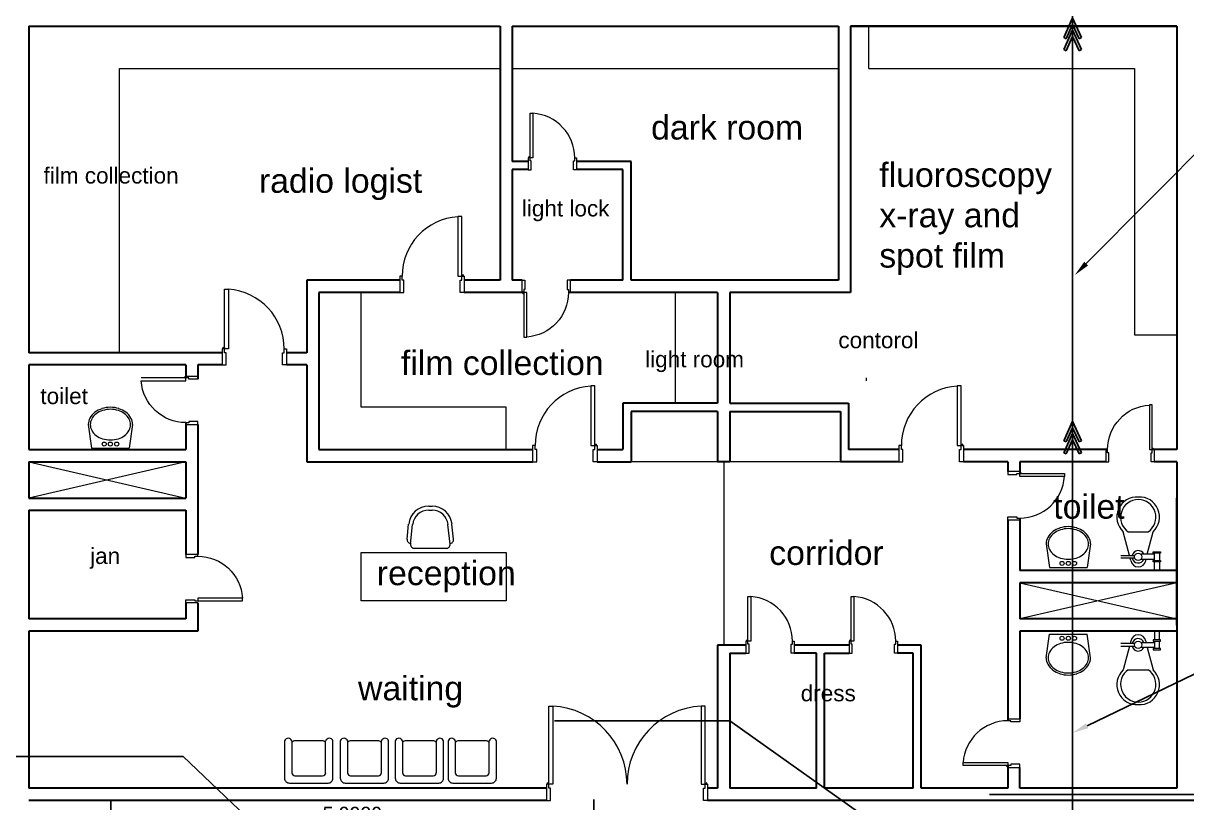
# Model space of a CAD drawing. Extents: x -3767 to 3861, y 250 to 646.
# Drawn here: x 65.41 to 79.85, y 358.1 to 367.76 of the extents above; entities that cross this region are included whole.
import ezdxf
from ezdxf import colors
from ezdxf.entities.mleader import LeaderData, LeaderLine
from ezdxf.math import Vec2, Vec3

# ---------------------------------------------------------------- set-up
doc = ezdxf.new("R2010")
doc.units = 0
doc.header["$LTSCALE"] = 0.15
doc.layers.get('0').update_dxf_attribs({"color": 252})
doc.layers.get('Defpoints').update_dxf_attribs({"color": 252})
for name, color, linetype, lineweight in [('0 criticalllllll', 4, 'Continuous', 13), ('anal', 252, 'Continuous', 20), ('DOOR', 252, 'Continuous', 20), ('FIXT', 252, 'Continuous', 9), ('FUR', 252, 'Continuous', 9), ('wall', 252, 'Continuous', 30), ('WC', 252, 'Continuous', 9)]:
    doc.layers.add(name, color=color, linetype=linetype, lineweight=lineweight)
for name, color, linetype in [('0 sockets', 252, 'Continuous'), ('0 sound', 252, 'Continuous'), ('d1', 252, 'Continuous'), ('FIRE_LOOP', 7, 'Continuous')]:
    doc.layers.add(name, color=color, linetype=linetype)
doc.dimstyles.get("Standard").update_dxf_attribs({"dimtxt": 0.18, "dimasz": 0.18, "dimexe": 0.18, "dimexo": 0.0625, "dimgap": 0.09, "dimtad": 0, "dimtih": 1, "dimtoh": 1, "dimdec": 4, "dimzin": 0, "dimdsep": 46, "dimtxsty": 'Standard', "dimcen": 0.09, "dimadec": 0, "dimazin": 0, "dimtfac": 1, "dimtdec": 4, "dimtofl": 0, "dimtmove": 0, "dimatfit": 3, "dimfxl": 1, "dimtolj": 1, "dimtzin": 0, "dimarcsym": 0})

# ---------------------------------------------------------------- blocks, each defined once
blk = doc.blocks.new('ARCH')
at = {"layer": 'anal'}
for p, q in [((75.9, 367.2), (75.9, 367.725)), ((66.6, 363.675), (66.6, 367.2)), ((66.6, 367.2), (71.325, 367.2)), ((71.475, 367.2), (75.525, 367.2)), ((75.9, 367.2), (79.2, 367.2)), ((79.2, 367.2), (79.2, 363.9)), ((73.5, 363.05), (73.5, 364.425)), ((79.2, 363.9), (79.725, 363.9)), ((65.475, 362.325), (67.425, 361.875)), ((67.425, 362.325), (65.475, 361.875)), ((74.1, 362.325), (74.1, 360.05)), ((69.6, 361.2), (71.4, 361.2)), ((69.6, 360.6), (69.6, 361.2)), ((71.4, 361.2), (71.4, 360.6)), ((77.775, 360.825), (79.725, 360.375)), ((79.725, 360.825), (77.775, 360.375)), ((71.4, 360.6), (69.6, 360.6)), ((77.4, 358.2), (82.2, 358.2)), ((82.2, 358.2), (77.4, 358.2))]:
    blk.add_line(p, q, dxfattribs=at)
at = {"layer": 'DOOR'}
for p, q in [((71.697, 366.648), (71.733, 366.648)), ((71.697, 366.093), (71.697, 366.648)), ((71.733, 366.648), (71.733, 366.093)), ((71.674, 366.093), (71.674, 365.943)), ((71.697, 366.093), (71.674, 366.093)), ((71.697, 366.056), (71.697, 366.093)), ((71.733, 366.093), (71.697, 366.093)), ((71.712, 366.056), (71.697, 366.056)), ((71.712, 365.943), (71.712, 366.056)), ((72.237, 366.056), (72.252, 366.056)), ((72.237, 365.943), (72.237, 366.056)), ((72.252, 366.056), (72.252, 366.093)), ((72.252, 366.093), (72.274, 366.093)), ((72.274, 366.093), (72.274, 365.943)), ((71.674, 365.943), (71.712, 365.943)), ((72.274, 365.943), (72.237, 365.943)), ((71.597, 364.575), (71.634, 364.575)), ((71.597, 364.425), (71.597, 364.575)), ((71.634, 364.575), (71.634, 364.463)), ((72.159, 364.575), (72.159, 364.463)), ((72.197, 364.575), (72.159, 364.575)), ((72.197, 364.425), (72.197, 364.575)), ((71.619, 364.463), (71.619, 364.425)), ((71.634, 364.463), (71.619, 364.463)), ((72.159, 364.463), (72.174, 364.463)), ((72.174, 364.463), (72.174, 364.425)), ((71.619, 364.425), (71.597, 364.425)), ((71.619, 364.425), (71.619, 363.87)), ((71.655, 364.425), (71.619, 364.425)), ((71.655, 363.87), (71.655, 364.425)), ((72.174, 364.425), (72.197, 364.425)), ((71.619, 363.87), (71.655, 363.87)), ((67.425, 363.364), (66.87, 363.364)), ((66.87, 363.328), (67.425, 363.328)), ((67.425, 363.364), (67.425, 363.386)), ((67.425, 363.386), (67.575, 363.386)), ((67.462, 363.364), (67.425, 363.364)), ((67.425, 363.328), (67.425, 363.364)), ((67.462, 363.349), (67.462, 363.364)), ((67.575, 363.349), (67.462, 363.349)), ((67.575, 363.386), (67.575, 363.349)), ((75.87, 363.364), (75.87, 363.328)), ((79.383, 363.03), (79.383, 362.475)), ((79.419, 363.03), (79.383, 363.03)), ((79.419, 362.475), (79.419, 363.03)), ((67.462, 362.809), (67.425, 362.809)), ((67.425, 362.809), (67.425, 362.786)), ((67.425, 362.786), (67.575, 362.786)), ((67.462, 362.824), (67.462, 362.809)), ((67.575, 362.824), (67.462, 362.824)), ((67.575, 362.786), (67.575, 362.824)), ((78.841, 362.475), (78.841, 362.325)), ((78.864, 362.475), (78.841, 362.475)), ((78.864, 362.437), (78.864, 362.475)), ((78.879, 362.437), (78.864, 362.437)), ((78.879, 362.325), (78.879, 362.437)), ((79.383, 362.475), (79.419, 362.475)), ((79.404, 362.437), (79.419, 362.437)), ((79.404, 362.325), (79.404, 362.437)), ((79.419, 362.437), (79.419, 362.475)), ((79.419, 362.475), (79.441, 362.475)), ((79.441, 362.475), (79.441, 362.325)), ((78.841, 362.325), (78.879, 362.325)), ((79.441, 362.325), (79.404, 362.325)), ((77.625, 362.202), (77.625, 362.165)), ((77.775, 362.202), (77.625, 362.202)), ((77.625, 362.165), (77.737, 362.165)), ((77.737, 362.18), (77.775, 362.18)), ((77.737, 362.165), (77.737, 362.18)), ((77.775, 362.18), (77.775, 362.202)), ((77.775, 362.143), (77.775, 362.18)), ((77.775, 362.18), (78.33, 362.18)), ((78.33, 362.143), (77.775, 362.143)), ((78.33, 362.18), (78.33, 362.143)), ((77.625, 361.64), (77.737, 361.64)), ((77.625, 361.602), (77.625, 361.64)), ((77.775, 361.602), (77.625, 361.602)), ((77.737, 361.64), (77.737, 361.625)), ((77.737, 361.625), (77.775, 361.625)), ((77.775, 361.625), (77.775, 361.602)), ((67.425, 361.176), (67.425, 361.139)), ((67.575, 361.176), (67.425, 361.176)), ((67.425, 361.139), (67.537, 361.139)), ((67.537, 361.154), (67.575, 361.154)), ((67.537, 361.139), (67.537, 361.154)), ((67.575, 361.154), (67.575, 361.176)), ((67.425, 360.576), (67.425, 360.614)), ((67.425, 360.614), (67.537, 360.614)), ((67.575, 360.576), (67.425, 360.576)), ((67.537, 360.614), (67.537, 360.599)), ((67.537, 360.599), (67.575, 360.599)), ((67.575, 360.635), (67.575, 360.599)), ((68.13, 360.635), (67.575, 360.635)), ((67.575, 360.599), (68.13, 360.599)), ((67.575, 360.599), (67.575, 360.591)), ((68.13, 360.599), (68.13, 360.635)), ((74.399, 360.655), (74.435, 360.655)), ((74.399, 360.1), (74.399, 360.655)), ((74.435, 360.655), (74.435, 360.1)), ((75.68, 360.655), (75.716, 360.655)), ((75.68, 360.1), (75.68, 360.655)), ((75.716, 360.655), (75.716, 360.1)), ((74.376, 360.1), (74.376, 359.95)), ((74.399, 360.1), (74.376, 360.1)), ((74.399, 360.062), (74.399, 360.1)), ((74.435, 360.1), (74.399, 360.1)), ((74.954, 360.062), (74.954, 360.1)), ((74.954, 360.1), (74.976, 360.1)), ((74.976, 360.1), (74.976, 359.95)), ((75.657, 360.1), (75.657, 359.95)), ((75.68, 360.1), (75.657, 360.1)), ((75.68, 360.062), (75.68, 360.1)), ((75.716, 360.1), (75.68, 360.1)), ((76.235, 360.062), (76.235, 360.1)), ((76.235, 360.1), (76.257, 360.1)), ((76.257, 360.1), (76.257, 359.95)), ((74.414, 360.062), (74.399, 360.062)), ((74.414, 359.95), (74.414, 360.062)), ((74.939, 360.062), (74.954, 360.062)), ((74.939, 359.95), (74.939, 360.062)), ((75.695, 360.062), (75.68, 360.062)), ((75.695, 359.95), (75.695, 360.062)), ((76.22, 360.062), (76.235, 360.062)), ((76.22, 359.95), (76.22, 360.062)), ((74.376, 359.95), (74.414, 359.95)), ((74.976, 359.95), (74.939, 359.95)), ((75.657, 359.95), (75.695, 359.95)), ((76.257, 359.95), (76.22, 359.95)), ((77.625, 359.135), (77.775, 359.135)), ((77.625, 359.113), (77.625, 359.135)), ((77.662, 359.113), (77.625, 359.113)), ((77.662, 359.098), (77.662, 359.113)), ((77.775, 359.098), (77.662, 359.098)), ((77.775, 359.135), (77.775, 359.098)), ((77.07, 358.594), (77.625, 358.594)), ((77.07, 358.558), (77.07, 358.594)), ((77.625, 358.558), (77.07, 358.558)), ((77.625, 358.594), (77.625, 358.558)), ((77.662, 358.558), (77.625, 358.558)), ((77.625, 358.558), (77.625, 358.535)), ((77.625, 358.535), (77.775, 358.535)), ((77.662, 358.573), (77.662, 358.558)), ((77.775, 358.573), (77.662, 358.573)), ((77.775, 358.535), (77.775, 358.573))]:
    blk.add_line(p, q, dxfattribs=at)
for points in [[(70.849, 364.625), (70.849, 365.365), (70.801, 365.365), (70.801, 364.625)], [(70.109, 364.625), (70.079, 364.625), (70.079, 364.425), (70.129, 364.425), (70.129, 364.575), (70.109, 364.575)], [(70.849, 364.625), (70.879, 364.625), (70.879, 364.425), (70.829, 364.425), (70.829, 364.575), (70.849, 364.575)], [(67.906, 363.725), (67.906, 364.465), (67.954, 364.465), (67.954, 363.725)], [(67.906, 363.725), (67.876, 363.725), (67.876, 363.525), (67.926, 363.525), (67.926, 363.675), (67.906, 363.675)], [(68.646, 363.725), (68.676, 363.725), (68.676, 363.525), (68.626, 363.525), (68.626, 363.675), (68.646, 363.675)], [(72.499, 362.525), (72.499, 363.265), (72.451, 363.265), (72.451, 362.525)], [(77.045, 362.525), (77.045, 363.265), (76.997, 363.265), (76.997, 362.525)], [(71.759, 362.525), (71.729, 362.525), (71.729, 362.325), (71.779, 362.325), (71.779, 362.475), (71.759, 362.475)], [(72.499, 362.525), (72.529, 362.525), (72.529, 362.325), (72.479, 362.325), (72.479, 362.475), (72.499, 362.475)], [(76.305, 362.525), (76.275, 362.525), (76.275, 362.325), (76.325, 362.325), (76.325, 362.475), (76.305, 362.475)], [(77.045, 362.525), (77.075, 362.525), (77.075, 362.325), (77.025, 362.325), (77.025, 362.475), (77.045, 362.475)], [(71.929, 358.325), (71.929, 359.295), (71.979, 359.295), (71.979, 358.325)], [(73.869, 358.325), (73.869, 359.295), (73.819, 359.295), (73.819, 358.325)], [(71.929, 358.325), (71.899, 358.325), (71.899, 358.125), (71.949, 358.125), (71.949, 358.275), (71.929, 358.275)], [(73.869, 358.325), (73.899, 358.325), (73.899, 358.125), (73.849, 358.125), (73.849, 358.275), (73.869, 358.275)]]:
    blk.add_lwpolyline(points, close=True, dxfattribs=at)
for centre in [(70.859, 364.635), (67.896, 363.735), (72.509, 362.535), (77.055, 362.535), (71.919, 358.335), (73.879, 358.335)]:
    blk.add_circle(centre, 0.01, dxfattribs=at)
for centre, radius, start, end in [((70.849, 364.625), 0.74, 93.7231, 180), ((67.906, 363.725), 0.74, 0, 86.2769), ((72.499, 362.525), 0.74, 93.7231, 180), ((77.045, 362.525), 0.74, 93.7231, 180), ((71.929, 358.325), 0.971, 0, 87.0492), ((73.871, 358.325), 0.971, 92.9508, 180)]:
    blk.add_arc(centre, radius, start, end, dxfattribs=at)
for centre, major_axis, start_param, end_param in [((71.697, 366.093), (0.392, 0.392), 5.497787, 7.003603), ((71.689, 366.101), (0.0053, 0.0053), 5.497787, 11.780972), ((77.782, 362.187), (0.0053, 0.0053), 3.926991, 10.210176), ((77.775, 362.18), (-0.392, 0.392), 2.356194, 3.86201), ((74.399, 360.1), (-0.392, 0.392), 3.926991, 5.432806), ((75.68, 360.1), (-0.392, 0.392), 3.926991, 5.432806), ((74.391, 360.107), (0.0053, 0.0053), 5.497787, 11.780972), ((75.672, 360.107), (0.0053, 0.0053), 5.497787, 11.780972), ((77.625, 358.558), (-0.392, 0.392), -0.785398, 0.720417), ((77.617, 358.55), (0.0053, 0.0053), 0.785398, 7.068583)]:
    blk.add_ellipse(centre, major_axis=major_axis, ratio=1, start_param=start_param, end_param=end_param, dxfattribs=at)
at = {"layer": 'DOOR', "extrusion": (0, 0, -1)}
for centre, major_axis, start_param, end_param in [((71.612, 364.418), (-0.0053, 0.0053), 2.356194490190417, 8.639379797370003), ((71.619, 364.425), (-0.392, 0.392), 2.356194, 3.86201), ((67.425, 363.364), (0.392, 0.392), 2.356194, 3.86201), ((67.417, 363.371), (-0.0053, 0.0053), 3.926991, 10.210176), ((79.419, 362.475), (-0.392, 0.392), 5.497787, 7.003603), ((79.426, 362.482), (-0.0053, 0.0053), 5.497787, 11.780972), ((67.575, 360.599), (0.392, 0.392), -0.785398, 0.720417), ((67.582, 360.591), (-0.0053, 0.0053), 5.497787, 7.068583)]:
    blk.add_ellipse(centre, major_axis=major_axis, ratio=1, start_param=start_param, end_param=end_param, dxfattribs=at)
at = {"layer": 'FIXT'}
for p, q in [((69.6, 363), (69.6, 364.425)), ((71.4, 363), (69.6, 363)), ((71.4, 362.475), (71.4, 363)), ((66.214, 362.785), (66.255, 362.494)), ((66.764, 362.785), (66.723, 362.494)), ((66.255, 362.494), (66.723, 362.494)), ((75.55, 362.325), (72.95, 362.325)), ((78.102, 361.305), (78.143, 361.014)), ((78.652, 361.305), (78.611, 361.014)), ((78.143, 361.014), (78.611, 361.014)), ((78.102, 359.895), (78.143, 360.186)), ((78.143, 360.186), (78.611, 360.186)), ((78.652, 359.895), (78.611, 360.186))]:
    blk.add_line(p, q, dxfattribs=at)
for centre in [(66.412, 362.544), (66.489, 362.544), (66.567, 362.544), (78.299, 361.064), (78.377, 361.064), (78.454, 361.064), (78.299, 360.136), (78.377, 360.136), (78.454, 360.136)]:
    blk.add_circle(centre, 0.025, dxfattribs=at)
for centre, radius, start, end in [((66.489, 362.647), 0.353, 90, 107.4592), ((66.489, 362.647), 0.353, 72.5408, 90), ((66.385, 362.785), 0.171, 151.387, 180), ((66.435, 362.758), 0.228, 127.2098, 151.387), ((66.385, 362.785), 0.146, 151.387, 180), ((66.435, 362.758), 0.203, 127.2098, 151.387), ((66.468, 362.714), 0.282, 107.4592, 127.2098), ((66.468, 362.714), 0.257, 107.4592, 127.2098), ((66.489, 362.647), 0.328, 90, 107.4592), ((66.489, 362.647), 0.328, 72.5408, 90), ((66.511, 362.714), 0.257, 52.7902, 72.5408), ((66.511, 362.714), 0.282, 52.7902, 72.5408), ((66.543, 362.758), 0.203, 28.613, 52.7902), ((66.543, 362.758), 0.228, 28.613, 52.7902), ((66.594, 362.785), 0.146, 0, 28.613), ((66.594, 362.785), 0.171, 0, 28.613), ((66.385, 362.785), 0.146, 180, 208.613), ((66.435, 362.812), 0.203, 208.613, 232.7902), ((66.543, 362.812), 0.203, 307.2098, 331.387), ((66.594, 362.785), 0.146, 331.387, 360), ((66.468, 362.855), 0.257, 232.7902, 252.5408), ((66.489, 362.923), 0.328, 252.5408, 270), ((66.489, 362.923), 0.328, 270, 287.4592), ((66.511, 362.855), 0.257, 287.4592, 307.2098), ((78.323, 361.278), 0.228, 127.2098, 151.387), ((78.323, 361.278), 0.203, 127.2098, 151.387), ((78.355, 361.234), 0.282, 107.4592, 127.2098), ((78.355, 361.234), 0.257, 107.4592, 127.2098), ((78.377, 361.167), 0.353, 90, 107.4592), ((78.377, 361.167), 0.328, 90, 107.4592), ((78.377, 361.167), 0.353, 72.5408, 90), ((78.377, 361.167), 0.328, 72.5408, 90), ((78.398, 361.234), 0.257, 52.7902, 72.5408), ((78.398, 361.234), 0.282, 52.7902, 72.5408), ((78.431, 361.278), 0.203, 28.613, 52.7902), ((78.431, 361.278), 0.228, 28.613, 52.7902), ((78.272, 361.305), 0.171, 151.387, 180), ((78.272, 361.305), 0.146, 151.387, 180), ((78.272, 361.305), 0.146, 180, 208.613), ((78.481, 361.305), 0.146, 0, 28.613), ((78.481, 361.305), 0.146, 331.387, 360), ((78.481, 361.305), 0.171, 0, 28.613), ((78.323, 361.332), 0.203, 208.613, 232.7902), ((78.355, 361.375), 0.257, 232.7902, 252.5408), ((78.377, 361.443), 0.328, 252.5408, 270), ((78.377, 361.443), 0.328, 270, 287.4592), ((78.398, 361.375), 0.257, 287.4592, 307.2098), ((78.431, 361.332), 0.203, 307.2098, 331.387), ((78.272, 359.895), 0.146, 151.387, 180), ((78.323, 359.868), 0.203, 127.2098, 151.387), ((78.355, 359.825), 0.257, 107.4592, 127.2098), ((78.377, 359.757), 0.328, 90, 107.4592), ((78.377, 359.757), 0.328, 72.5408, 90), ((78.398, 359.825), 0.257, 52.7902, 72.5408), ((78.431, 359.868), 0.203, 28.613, 52.7902), ((78.481, 359.895), 0.146, 0, 28.613), ((78.272, 359.895), 0.171, 180, 208.613), ((78.323, 359.922), 0.228, 208.613, 232.7902), ((78.272, 359.895), 0.146, 180, 208.613), ((78.323, 359.922), 0.203, 208.613, 232.7902), ((78.431, 359.922), 0.203, 307.2098, 331.387), ((78.431, 359.922), 0.228, 307.2098, 331.387), ((78.481, 359.895), 0.146, 331.387, 360), ((78.481, 359.895), 0.171, 331.387, 360), ((78.355, 359.966), 0.282, 232.7902, 252.5408), ((78.355, 359.966), 0.257, 232.7902, 252.5408), ((78.377, 360.033), 0.353, 252.5408, 270), ((78.377, 360.033), 0.328, 252.5408, 270), ((78.377, 360.033), 0.328, 270, 287.4592), ((78.377, 360.033), 0.353, 270, 287.4592), ((78.398, 359.966), 0.257, 287.4592, 307.2098), ((78.398, 359.966), 0.282, 287.4592, 307.2098)]:
    blk.add_arc(centre, radius, start, end, dxfattribs=at)
at = {"layer": 'FUR'}
for p, q in [((70.439, 361.775), (70.48, 361.775)), ((70.439, 361.725), (70.48, 361.725)), ((70.17, 361.365), (70.19, 361.552)), ((70.214, 361.304), (70.24, 361.546)), ((70.705, 361.304), (70.678, 361.546)), ((70.748, 361.365), (70.728, 361.552)), ((70.655, 361.25), (70.264, 361.25)), ((68.65, 358.865), (68.65, 358.4)), ((68.74, 358.863), (68.74, 358.467)), ((69.115, 358.865), (68.785, 358.865)), ((69.16, 358.467), (69.16, 358.863)), ((69.25, 358.4), (69.25, 358.865)), ((69.342, 358.865), (69.342, 358.4)), ((69.432, 358.863), (69.432, 358.467)), ((69.807, 358.865), (69.477, 358.865)), ((69.852, 358.467), (69.852, 358.863)), ((69.942, 358.4), (69.942, 358.865)), ((70.024, 358.865), (70.024, 358.4)), ((70.114, 358.863), (70.114, 358.467)), ((70.489, 358.865), (70.159, 358.865)), ((70.534, 358.467), (70.534, 358.863)), ((70.624, 358.4), (70.624, 358.865)), ((70.679, 358.865), (70.679, 358.4)), ((70.769, 358.863), (70.769, 358.467)), ((71.144, 358.865), (70.814, 358.865)), ((71.189, 358.467), (71.189, 358.863)), ((71.279, 358.4), (71.279, 358.865)), ((68.778, 358.43), (69.123, 358.43)), ((69.47, 358.43), (69.815, 358.43)), ((70.151, 358.43), (70.496, 358.43)), ((70.807, 358.43), (71.152, 358.43)), ((68.71, 358.34), (69.19, 358.34)), ((69.402, 358.34), (69.882, 358.34)), ((70.084, 358.34), (70.564, 358.34)), ((70.739, 358.34), (71.219, 358.34))]:
    blk.add_line(p, q, dxfattribs=at)
for centre, radius, start, end in [((70.439, 361.525), 0.25, 90, 173.857), ((70.439, 361.525), 0.2, 90, 173.857), ((70.48, 361.525), 0.25, 6.143, 90), ((70.48, 361.525), 0.2, 6.143, 90), ((70.22, 361.36), 0.05, 173.857, 270), ((70.264, 361.3), 0.05, 175.0303, 270), ((70.655, 361.3), 0.05, 270, 4.9697), ((70.699, 361.36), 0.05, 270, 6.143)]:
    blk.add_arc(centre, radius, start, end, dxfattribs=at)
for centre, major_axis, start_param, end_param in [((68.695, 358.847), (-0.0339, 0.0339), 4.256093, 6.69338), ((68.785, 358.805), (-0.0424, 0.0424), -0.785398, 0.062664), ((69.115, 358.805), (0.0424, 0.0424), 6.220521, 7.068583), ((69.206, 358.847), (0.0339, 0.0339), 5.87299, 8.310278), ((69.387, 358.847), (-0.0339, 0.0339), 4.256093, 6.69338), ((69.477, 358.805), (-0.0424, 0.0424), -0.785398, 0.062664), ((69.807, 358.805), (0.0424, 0.0424), 6.220521, 7.068583), ((69.897, 358.847), (0.0339, 0.0339), 5.87299, 8.310278), ((70.068, 358.847), (-0.0339, 0.0339), 4.256093, 6.69338), ((70.159, 358.805), (-0.0424, 0.0424), -0.785398, 0.062664), ((70.489, 358.805), (0.0424, 0.0424), 6.220521, 7.068583), ((70.579, 358.847), (0.0339, 0.0339), 5.87299, 8.310278), ((70.724, 358.847), (-0.0339, 0.0339), 4.256093, 6.69338), ((70.814, 358.805), (-0.0424, 0.0424), -0.785398, 0.062664), ((71.144, 358.805), (0.0424, 0.0424), 6.220521, 7.068583), ((71.235, 358.847), (0.0339, 0.0339), 5.87299, 8.310278), ((68.71, 358.4), (0.0424, 0.0424), 2.356194, 3.926991), ((68.778, 358.467), (0.0265, 0.0265), 2.356194, 3.926991), ((69.123, 358.467), (-0.0265, 0.0265), 2.356194, 3.926991), ((69.19, 358.4), (-0.0424, 0.0424), 2.356194, 3.926991), ((69.402, 358.4), (0.0424, 0.0424), 2.356194, 3.926991), ((69.47, 358.467), (0.0265, 0.0265), 2.356194, 3.926991), ((69.815, 358.467), (-0.0265, 0.0265), 2.356194, 3.926991), ((69.882, 358.4), (-0.0424, 0.0424), 2.356194, 3.926991), ((70.084, 358.4), (0.0424, 0.0424), 2.356194, 3.926991), ((70.151, 358.467), (0.0265, 0.0265), 2.356194, 3.926991), ((70.496, 358.467), (-0.0265, 0.0265), 2.356194, 3.926991), ((70.564, 358.4), (-0.0424, 0.0424), 2.356194, 3.926991), ((70.739, 358.4), (0.0424, 0.0424), 2.356194, 3.926991), ((70.807, 358.467), (0.0265, 0.0265), 2.356194, 3.926991), ((71.152, 358.467), (-0.0265, 0.0265), 2.356194, 3.926991), ((71.219, 358.4), (-0.0424, 0.0424), 2.356194, 3.926991)]:
    blk.add_ellipse(centre, major_axis=major_axis, ratio=1, start_param=start_param, end_param=end_param, dxfattribs=at)
at = {"layer": 'wall'}
for p, q in [((65.475, 367.725), (71.325, 367.725)), ((65.475, 367.725), (65.475, 363.675)), ((71.325, 367.725), (71.325, 364.575)), ((71.475, 367.725), (75.525, 367.725)), ((71.475, 367.725), (71.475, 366.05)), ((75.525, 367.725), (75.525, 364.575)), ((77.925, 367.725), (75.675, 367.725)), ((75.675, 367.725), (79.725, 367.725)), ((75.675, 367.725), (75.675, 364.425)), ((79.725, 367.725), (77.925, 367.725)), ((79.725, 367.725), (79.725, 362.475)), ((71.674, 366.05), (71.475, 366.05)), ((72.95, 366.05), (72.274, 366.05)), ((72.95, 364.575), (72.95, 366.05)), ((71.475, 365.95), (71.475, 364.575)), ((71.674, 365.95), (71.475, 365.95)), ((72.85, 365.95), (72.274, 365.95)), ((72.85, 364.575), (72.85, 365.95)), ((68.925, 364.575), (68.925, 363.675)), ((70.079, 364.575), (68.925, 364.575)), ((71.325, 364.575), (70.879, 364.575)), ((71.597, 364.575), (71.475, 364.575)), ((72.85, 364.575), (72.197, 364.575)), ((75.525, 364.575), (72.95, 364.575)), ((69.075, 364.425), (69.075, 362.475)), ((70.079, 364.425), (69.075, 364.425)), ((71.4, 364.425), (70.879, 364.425)), ((71.61, 364.425), (71.4, 364.425)), ((74.025, 364.425), (72.174, 364.425)), ((74.025, 364.425), (74.025, 363.05)), ((75.675, 364.425), (74.175, 364.425)), ((74.175, 364.425), (74.175, 363.05)), ((67.876, 363.675), (65.475, 363.675)), ((68.925, 363.675), (68.676, 363.675)), ((67.425, 363.525), (65.475, 363.525)), ((65.475, 363.525), (65.475, 362.475)), ((67.425, 363.525), (67.425, 363.371)), ((67.876, 363.525), (67.575, 363.525)), ((67.575, 363.525), (67.575, 363.349)), ((68.925, 363.525), (68.676, 363.525)), ((68.925, 363.525), (68.925, 362.325)), ((72.85, 363.05), (72.85, 362.475)), ((74.025, 363.05), (72.85, 363.05)), ((74.175, 363.05), (75.65, 363.05)), ((75.65, 363.05), (75.65, 362.475)), ((72.95, 362.95), (72.95, 362.325)), ((74.025, 362.95), (72.95, 362.95)), ((74.025, 362.95), (74.025, 362.325)), ((74.175, 362.95), (75.55, 362.95)), ((74.175, 362.95), (74.175, 362.325)), ((75.55, 362.95), (75.55, 362.325)), ((67.425, 362.809), (67.425, 362.475)), ((67.575, 362.786), (67.575, 361.176)), ((65.475, 362.475), (67.425, 362.475)), ((69.075, 362.475), (71.729, 362.475)), ((72.529, 362.475), (72.85, 362.475)), ((76.275, 362.475), (75.65, 362.475)), ((78.863, 362.475), (77.075, 362.475)), ((79.725, 362.475), (79.425, 362.475)), ((65.475, 362.325), (67.425, 362.325)), ((65.475, 362.325), (65.475, 361.875)), ((67.425, 362.325), (67.425, 361.875)), ((68.925, 362.325), (71.729, 362.325)), ((72.529, 362.325), (72.95, 362.325)), ((74.175, 362.325), (74.025, 362.325)), ((76.275, 362.325), (75.55, 362.325)), ((77.625, 362.325), (77.075, 362.325)), ((77.625, 362.325), (77.625, 362.202)), ((78.841, 362.325), (77.775, 362.325)), ((77.775, 362.325), (77.775, 362.187)), ((79.725, 362.325), (79.441, 362.325)), ((79.725, 362.325), (79.725, 358.275)), ((65.475, 361.875), (67.425, 361.875)), ((79.725, 360.3), (79.725, 361.875)), ((65.475, 361.725), (67.425, 361.725)), ((65.475, 361.725), (65.475, 360.375)), ((67.425, 361.725), (67.425, 361.176)), ((77.625, 361.602), (77.625, 359.113)), ((77.775, 361.625), (77.775, 360.975)), ((79.725, 360.975), (77.775, 360.975)), ((79.725, 360.825), (77.775, 360.825)), ((77.775, 360.825), (77.775, 360.375)), ((67.425, 360.576), (67.425, 360.375)), ((67.575, 360.576), (67.575, 360.225)), ((67.425, 360.375), (65.475, 360.375)), ((79.725, 360.375), (77.775, 360.375)), ((67.575, 360.225), (65.475, 360.225)), ((65.475, 360.225), (65.475, 358.275)), ((79.725, 360.225), (77.775, 360.225)), ((77.775, 360.225), (77.775, 359.135)), ((74.377, 360.05), (74.025, 360.05)), ((74.025, 360.05), (74.025, 358.275)), ((75.657, 360.05), (74.976, 360.05)), ((76.55, 360.05), (76.257, 360.05)), ((76.55, 358.275), (76.55, 360.05)), ((74.175, 359.95), (74.376, 359.95)), ((74.175, 359.95), (74.175, 358.275)), ((75.25, 359.95), (74.976, 359.95)), ((75.25, 358.275), (75.25, 359.95)), ((75.35, 359.95), (75.657, 359.95)), ((75.35, 358.275), (75.35, 359.95)), ((76.45, 359.95), (76.257, 359.95)), ((76.45, 358.275), (76.45, 359.95)), ((77.625, 358.55), (77.625, 358.275)), ((77.775, 358.275), (77.775, 358.535)), ((71.899, 358.275), (65.475, 358.275)), ((74.025, 358.275), (73.899, 358.275)), ((75.25, 358.275), (74.175, 358.275)), ((76.45, 358.275), (75.35, 358.275)), ((77.625, 358.275), (76.55, 358.275)), ((79.725, 358.275), (77.775, 358.275)), ((71.899, 358.125), (65.475, 358.125)), ((80.4, 358.125), (73.899, 358.125))]:
    blk.add_line(p, q, dxfattribs=at)
at = {"layer": 'WC'}
for p, q in [((79.135, 361.162), (79.059, 361.455)), ((79.12, 361.455), (79.368, 361.455)), ((79.357, 361.177), (79.429, 361.455)), ((79.028, 361.161), (79.201, 361.161)), ((79.201, 361.13), (79.028, 361.13)), ((79.151, 361.099), (79.143, 361.131)), ((79.278, 361.115), (79.445, 361.115)), ((79.445, 361.177), (79.279, 361.177)), ((79.337, 361.099), (79.341, 361.115)), ((79.429, 361.208), (79.522, 361.208)), ((79.429, 361.192), (79.429, 361.208)), ((79.522, 361.192), (79.429, 361.192)), ((79.445, 361.099), (79.445, 361.192)), ((79.507, 361.192), (79.507, 361.099)), ((79.522, 361.208), (79.522, 361.192)), ((79.429, 361.084), (79.429, 361.099)), ((79.429, 361.099), (79.522, 361.099)), ((79.522, 361.084), (79.429, 361.084)), ((79.445, 360.976), (79.445, 361.084)), ((79.507, 361.084), (79.507, 360.976)), ((79.522, 361.099), (79.522, 361.084)), ((79.151, 360.101), (79.143, 360.069)), ((79.337, 360.101), (79.341, 360.085)), ((79.522, 360.116), (79.429, 360.116)), ((79.429, 360.116), (79.429, 360.101)), ((79.429, 360.101), (79.522, 360.101)), ((79.445, 360.224), (79.445, 360.116)), ((79.445, 360.101), (79.445, 360.008)), ((79.507, 360.116), (79.507, 360.224)), ((79.507, 360.008), (79.507, 360.101)), ((79.522, 360.101), (79.522, 360.116)), ((79.201, 360.07), (79.028, 360.07)), ((79.028, 360.039), (79.201, 360.039)), ((79.135, 360.038), (79.059, 359.745)), ((79.278, 360.085), (79.445, 360.085)), ((79.445, 360.023), (79.279, 360.023)), ((79.357, 360.023), (79.429, 359.745)), ((79.429, 360.008), (79.429, 359.992)), ((79.522, 360.008), (79.429, 360.008)), ((79.429, 359.992), (79.522, 359.992)), ((79.522, 359.992), (79.522, 360.008)), ((79.12, 359.745), (79.368, 359.745))]:
    blk.add_line(p, q, dxfattribs=at)
for centre in [(79.244, 361.146), (79.244, 360.054)]:
    blk.add_circle(centre, 0.0463, dxfattribs=at)
for centre, radius, start, end in [((79.229, 361.638), 0.25, 86.62, 226.9828), ((79.245, 361.636), 0.22, 90.3, 235.4946), ((79.259, 361.638), 0.25, 313.0172, 93.38), ((79.243, 361.636), 0.22, 304.5054, 89.7), ((79.244, 361.146), 0.0772, 23.4137, 168.1237), ((79.244, 361.146), 0.0772, 191.423, 337.1495), ((79.244, 361.116), 0.0942, 190.3889, 349.6111), ((79.244, 360.084), 0.0942, 10.3889, 169.6111), ((79.244, 360.054), 0.0772, 22.8505, 168.577), ((79.244, 360.054), 0.0772, 191.8763, 336.5863), ((79.229, 359.562), 0.25, 133.0172, 273.38), ((79.245, 359.564), 0.22, 124.5054, 269.7), ((79.259, 359.562), 0.25, 266.62, 46.9828), ((79.243, 359.564), 0.22, 270.3, 55.4946)]:
    blk.add_arc(centre, radius, start, end, dxfattribs=at)
at = {"layer": 'd1', "width": 2.4256, "attachment_point": 1}
for s, insert, char_height in [('{\\fArial|b0|i0|c0|p34;dark room}', (73.199, 366.621), 0.3), ('{\\fArial|b0|i0|c0|p34;fluoroscopy x-ray and spot film}', (76.031, 366.033), 0.3), ('{\\fArial|b0|i0|c0|p34;film collection}', (65.659, 365.975), 0.2), ('{\\fArial|b0|i0|c0|p34;radio logist}', (68.332, 365.96), 0.3), ('{\\fArial|b0|i0|c0|p34;light lock}', (71.595, 365.567), 0.2), ('{\\fArial|b0|i0|c0|p34;contorol}', (75.523, 363.933), 0.2), ('{\\fArial|b0|i0|c0|p34;film collection}', (70.095, 363.701), 0.3), ('{\\fArial|b0|i0|c0|p34;light room}', (73.125, 363.696), 0.2), ('{\\fArial|b0|i0|c0|p34;toilet}', (65.62, 363.24), 0.2), ('{\\fArial|b0|i0|c0|p34;toilet}', (78.19, 361.919), 0.3), ('{\\fArial|b0|i0|c0|p34;jan}', (66.237, 361.257), 0.2), ('{\\fArial|b0|i0|c0|p34;corridor}', (74.665, 361.345), 0.3), ('{\\fArial|b0|i0|c0|p34;reception}', (69.795, 361.094), 0.3), ('{\\fArial|b0|i0|c0|p34;waiting}', (69.562, 359.666), 0.3), ('{\\fArial|b0|i0|c0|p34;dress}', (75.056, 359.554), 0.2)]:
    blk.add_mtext(s, dxfattribs=dict(at, insert=insert, char_height=char_height))
blk = doc.blocks.new('*D99')
at = {"layer": '0 sound', "color": 0, "lineweight": -2, "transparency": 16777216}
for p, q in [((66.495, 357.387), (66.495, 358.135)), ((72.487, 357.52), (72.487, 358.135)), ((66.675, 357.955), (68.966, 357.955)), ((72.307, 357.955), (70.016, 357.955))]:
    blk.add_line(p, q, dxfattribs=at)
at = {"layer": '0 sound', "color": 0, "transparency": 16777216}
for points in [[(66.675, 357.985), (66.675, 357.925), (66.495, 357.955)], [(72.307, 357.985), (72.307, 357.925), (72.487, 357.955)]]:
    blk.add_solid(points, dxfattribs=at)
at = {"layer": 'Defpoints', "color": 0, "transparency": 16777216}
for p in [(72.487, 357.955), (72.487, 357.458), (66.495, 357.324)]:
    blk.add_point(p, dxfattribs=at)
at = {"layer": '0 sound', "color": 0, "transparency": 16777216, "insert": (69.491, 357.955), "char_height": 0.18, "attachment_point": 5}
blk.add_mtext('\\A1;5.9920', dxfattribs=at)
blk = doc.blocks.new('ds')
h = blk.add_hatch(color=2)
h.dxf.hatch_style = 1
h.paths.add_polyline_path([(0.259, 0.079), (0.245, 0.11), (0, 0), (0.245, -0.11), (0.259, -0.079), (0.084, 0)])
at = {"layer": '0 sockets', "color": 3}
for points in [[(0.245, -0.11), (0, 0), (0.245, 0.11)], [(0.259, -0.079), (0.084, 0), (0.259, 0.079)], [(0.259, 0.079), (0.245, 0.11)], [(0.259, -0.079), (0.245, -0.11)]]:
    blk.add_lwpolyline(points, dxfattribs=at)
blk = doc.blocks.new('qa')
h = blk.add_hatch(color=1)
h.dxf.hatch_style = 1
h.paths.add_polyline_path([(0.259, 0.079), (0.245, 0.11), (0, 0), (0.245, -0.11), (0.259, -0.079), (0.084, 0)])
h.paths.add_polyline_path([(0.408, 0.079), (0.394, 0.11), (0.149, 0), (0.394, -0.11), (0.408, -0.079), (0.233, 0)])
h = blk.add_hatch(color=1)
h.dxf.hatch_style = 1
h.paths.add_polyline_path([(0.259, 0.079), (0.245, 0.11), (0, 0), (0.245, -0.11), (0.259, -0.079), (0.084, 0)])
at = {"layer": '0 sockets', "color": 3}
for p in [(0, 0), (0.149, 0)]:
    blk.add_blockref('ds', p, dxfattribs=at)

msp = doc.modelspace()

# ---------------------------------------------------------------- linework, layer by layer
at = {"layer": 'FIRE_LOOP', "color": 3}
msp.add_lwpolyline([(78.43031, 357.82986), (78.43031, 376.72388, 0.41421356), (78.33031, 376.82388), (73.31576, 376.82388)], format="xyb", dxfattribs=at)

# ---------------------------------------------------------------- block references
at = {"layer": '0 sockets', "color": 3}
msp.add_blockref('ARCH', (0, 0), dxfattribs=at)
at = {"layer": '0 sockets', "color": 3, "rotation": 270}
for p in [(78.43031, 367.82986), (78.43031, 362.82986)]:
    msp.add_blockref('qa', p, dxfattribs=at)

# ---------------------------------------------------------------- dimensions: what is measured, and where the dimension line sits
at = {"layer": '0 sound', "color": 6}
dim = msp.add_linear_dim(base=(72.48702, 357.95538), p1=(66.49501, 357.32425), p2=(72.48702, 357.45762), dimstyle='Standard', dxfattribs=at)
dim.commit()
dim.dimension.update_dxf_attribs({"geometry": '*D99', "text_midpoint": (69.49101, 357.95538)})

# ---------------------------------------------------------------- leaders
at = {"layer": '0 criticalllllll', "color": 4}
ml = msp.add_multileader_mtext('Standard', dxfattribs=at)
ml.set_content('ZONE 02\\PUPVC CONDUIT 20 MM2\\P(2*1.5) MM2 CABLE\\PEXPOSED ABOVE FALSE CEILING\\PTYPICAL', color=6)
ml.set_leader_properties()
ml.build(insert=Vec2(0, 0))
ml.multileader.update_dxf_attribs({"text_right_attachment_type": 6, "dogleg_length": 0.1, "arrow_head_size": 0.2})
ctx = ml.context
ctx.base_point, ctx.char_height, ctx.arrow_head_size, ctx.landing_gap_size = Vec3(18.79192, 363.50519), 0.1, 0.2, 0.02
ctx.right_attachment = 6
notes = []
notes.append((ctx, [(0, (1, 1, 0), (18.69192, 363.50519), (1, 0), 0.1, [(0, [(16.20959, 368.0664)], 0, [])])]))
ctx.mtext.insert, ctx.mtext.width, ctx.mtext.flow_direction = Vec3(18.81192, 363.55519), 3780, 5
ml = msp.add_multileader_mtext('Standard', dxfattribs=at)
ml.set_content('ZONE 02\\PUPVC CONDUIT 20 MM2\\P(2*1.5) MM2 CABLE\\PEXPOSED ABOVE FALSE CEILING\\PTYPICAL', color=6)
ml.set_leader_properties()
ml.build(insert=Vec2(0, 0))
ml.multileader.update_dxf_attribs({"text_right_attachment_type": 6, "dogleg_length": 0.1, "arrow_head_size": 0.2})
ctx = ml.context
ctx.base_point, ctx.char_height, ctx.arrow_head_size, ctx.landing_gap_size = Vec3(23.54158, 363.50519), 0.1, 0.2, 0.02
ctx.right_attachment = 6
notes.append((ctx, [(0, (1, 1, 0), (23.44158, 363.50519), (1, 0), 0.1, [(0, [(20.84785, 368.1664)], 0, [])])]))
ctx.mtext.insert, ctx.mtext.width, ctx.mtext.flow_direction = Vec3(23.56158, 363.55519), 3780, 5
ml = msp.add_multileader_mtext('Standard', dxfattribs=at)
ml.set_content('ZONE 02\\PUPVC CONDUIT 20 MM2\\P(2*1.5) MM2 CABLE\\PEXPOSED ABOVE FALSE CEILING\\PTYPICAL', color=6)
ml.set_leader_properties()
ml.build(insert=Vec2(0, 0))
ml.multileader.update_dxf_attribs({"text_right_attachment_type": 6, "dogleg_length": 0.1, "arrow_head_size": 0.2})
ctx = ml.context
ctx.base_point, ctx.char_height, ctx.arrow_head_size, ctx.landing_gap_size = Vec3(81.1, 367.2), 0.1, 0.2, 0.02
ctx.right_attachment = 6
notes.append((ctx, [(0, (1, 1, 0), (81, 367.2), (1, 0), 0.1, [(0, [(78.45694, 364.63954)], 0, [])])]))
ctx.mtext.insert, ctx.mtext.width, ctx.mtext.flow_direction = Vec3(81.12, 367.25), 3780, 5
ml = msp.add_multileader_mtext('Standard', dxfattribs=at)
ml.set_content('ZONE 02\\PUPVC CONDUIT 20 MM2\\P(2*1.5) MM2 CABLE\\PEXPOSED ABOVE FALSE CEILING\\PTYPICAL', color=6)
ml.set_leader_properties()
ml.build(insert=Vec2(0, 0))
ml.multileader.update_dxf_attribs({"text_right_attachment_type": 6, "dogleg_length": 0.1, "arrow_head_size": 0.2})
ctx = ml.context
ctx.base_point, ctx.char_height, ctx.arrow_head_size, ctx.landing_gap_size = Vec3(54.1, 364.4), 0.1, 0.2, 0.02
ctx.right_attachment = 6
notes.append((ctx, [(0, (1, 1, 0), (54, 364.4), (1, 0), 0.1, [(0, [(51.26832, 365.75659)], 0, [])])]))
ctx.mtext.insert, ctx.mtext.width, ctx.mtext.flow_direction = Vec3(54.12, 364.45), 3780, 5
ml = msp.add_multileader_mtext('Standard', dxfattribs=at)
ml.set_content('ZONE 02\\PUPVC CONDUIT 20 MM2\\P(2*1.5) MM2 CABLE\\PEXPOSED ABOVE FALSE CEILING\\PTYPICAL', color=6)
ml.set_leader_properties()
ml.build(insert=Vec2(0, 0))
ml.multileader.update_dxf_attribs({"text_right_attachment_type": 6, "dogleg_length": 0.1, "arrow_head_size": 0.2})
ctx = ml.context
ctx.base_point, ctx.char_height, ctx.arrow_head_size, ctx.landing_gap_size = Vec3(18.22021, 360.99174), 0.1, 0.2, 0.02
ctx.right_attachment = 6
notes.append((ctx, [(0, (1, 1, 0), (18.12021, 360.99174), (1, 0), 0.1, [(0, [(16.10959, 362.68586)], 0, [])])]))
ctx.mtext.insert, ctx.mtext.width, ctx.mtext.flow_direction = Vec3(18.24021, 361.04174), 3780, 5
ml = msp.add_multileader_mtext('Standard', dxfattribs=at)
ml.set_content('ZONE 02\\PUPVC CONDUIT 20 MM2\\P(2*1.5) MM2 CABLE\\PEXPOSED ABOVE FALSE CEILING\\PTYPICAL', color=6)
ml.set_leader_properties()
ml.build(insert=Vec2(0, 0))
ml.multileader.update_dxf_attribs({"text_right_attachment_type": 6, "dogleg_length": 0.1, "arrow_head_size": 0.2})
ctx = ml.context
ctx.base_point, ctx.char_height, ctx.arrow_head_size, ctx.landing_gap_size = Vec3(80.46453, 359.89684), 0.1, 0.2, 0.02
ctx.right_attachment = 6
notes.append((ctx, [(0, (1, 1, 0), (80.36453, 359.89684), (1, 0), 0.1, [(0, [(78.43031, 358.9628)], 0, [])])]))
ctx.mtext.insert, ctx.mtext.width, ctx.mtext.flow_direction = Vec3(80.48453, 359.94684), 3780, 5
ml = msp.add_multileader_mtext('Standard', dxfattribs=at)
ml.set_content('ZONE 02\\PUPVC CONDUIT 20 MM2\\P(2*1.5) MM2 CABLE\\PEXPOSED ABOVE FALSE CEILING\\PTYPICAL', color=6)
ml.set_leader_properties()
ml.build(insert=Vec2(0, 0))
ml.multileader.update_dxf_attribs({"text_right_attachment_type": 6, "dogleg_length": 0.1, "arrow_head_size": 0.2})
ctx = ml.context
ctx.base_point, ctx.char_height, ctx.arrow_head_size, ctx.landing_gap_size = Vec3(71.40167, 359.1825), 0.1, 0.2, 0.02
ctx.right_attachment, ctx.text_align_type = 6, 2
notes.append((ctx, [(0, (1, 1, 0), (74.175, 359.1125), (-1, 0), 0.1, [(0, [(77.07148, 357.05762)], 0, [])])]))
ctx.mtext.insert, ctx.mtext.width, ctx.mtext.alignment, ctx.mtext.flow_direction = Vec3(74.055, 359.2325), 3780, 3, 5
ml = msp.add_multileader_mtext('Standard', dxfattribs=at)
ml.set_content('ZONE 02\\PUPVC CONDUIT 20 MM2\\P(2*1.5) MM2 CABLE\\PEXPOSED ABOVE FALSE CEILING\\PTYPICAL', color=6)
ml.set_leader_properties()
ml.build(insert=Vec2(0, 0))
ml.multileader.update_dxf_attribs({"text_right_attachment_type": 6, "dogleg_length": 0.1, "arrow_head_size": 0.2})
ctx = ml.context
ctx.base_point, ctx.char_height, ctx.arrow_head_size, ctx.landing_gap_size = Vec3(64.61909, 358.74002), 0.1, 0.2, 0.02
ctx.right_attachment, ctx.text_align_type = 6, 2
notes.append((ctx, [(0, (1, 1, 0), (67.39242, 358.67002), (-1, 0), 0.1, [(0, [(68.66827, 357.45762)], 0, [])])]))
ctx.mtext.insert, ctx.mtext.width, ctx.mtext.alignment, ctx.mtext.flow_direction = Vec3(67.27242, 358.79002), 3780, 3, 5
for ctx, leaders in notes:
    for number, flags, end, landing, length, lines in leaders:
        leader = LeaderData()
        leader.index, (leader.has_last_leader_line, leader.has_dogleg_vector, leader.attachment_direction) = number, flags
        leader.last_leader_point, leader.dogleg_vector, leader.dogleg_length = Vec3(end), Vec3(landing), length
        for number, points, colour, breaks in lines:
            line = LeaderLine()
            line.index, line.vertices, line.color, line.breaks = number, Vec3.list(points), colors.encode_raw_color(colour), breaks
            leader.lines.append(line)
        ctx.leaders.append(leader)

doc.saveas('drawing.dxf')
